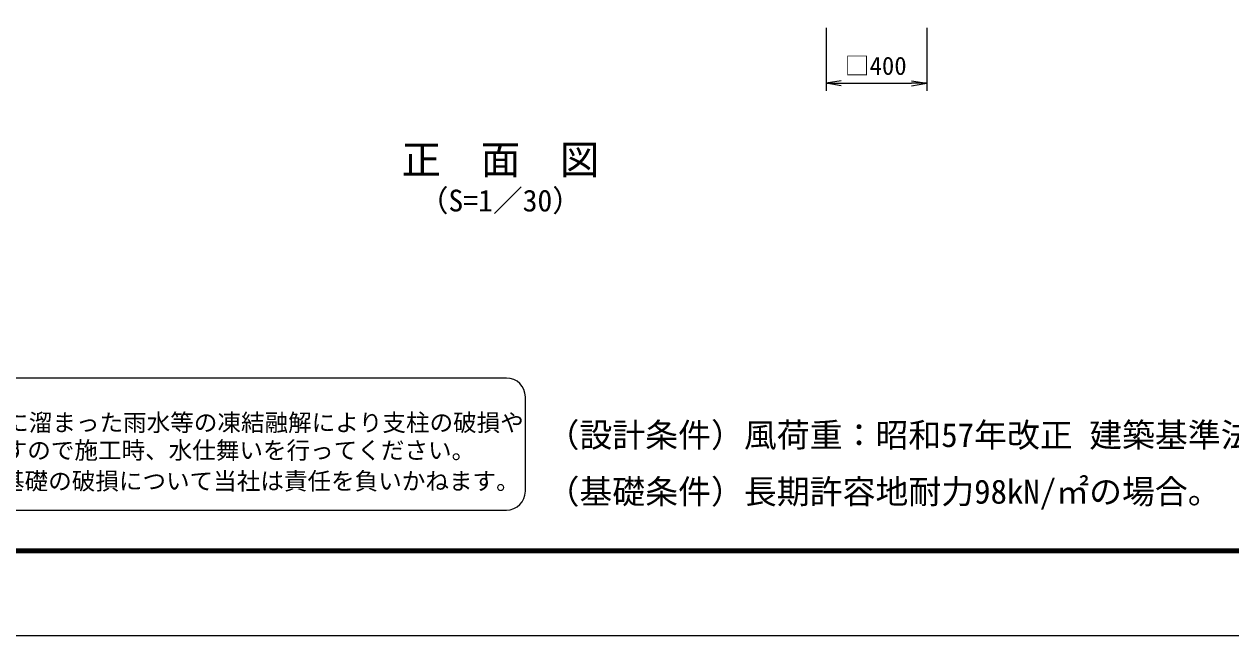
# Model space of a CAD drawing. Units: millimetres, scale not verified. Extents: x 1712 to 14312, y -4632 to 4278.
# Drawn here: x 4161 to 8963, y -4632 to -2200 of the extents above; entities that cross this region are included whole.
import ezdxf
from ezdxf.enums import TextEntityAlignment as Align

# ---------------------------------------------------------------- set-up
doc = ezdxf.new("R2010")
doc.units = ezdxf.units.MM
doc.header["$LTSCALE"] = 70
for name, color, linetype, lineweight in [('0-0_D-TTL', 7, 'Continuous', 9), ('0-1_D-TTL-TXT', 7, 'Continuous', 18), ('0-9_D-STR-DIM', 7, 'Continuous', 9), ('0-A_0', 7, 'Continuous', 9)]:
    doc.layers.add(name, color=color, linetype=linetype, lineweight=lineweight)
doc.styles.add('ＭＳ ゴシック', font='')
doc.styles.get('ＭＳ ゴシック').set_extended_font_data('MS Gothic')

# ---------------------------------------------------------------- blocks, each defined once
blk = doc.blocks.new('_Open')
at = {"layer": '0-A_0'}
blk.add_line((-70, 11.67), (0, 0), dxfattribs=at)
blk.add_lwpolyline([(-70, -11.67), (0, 0), (-70, 0)], dxfattribs=at)

msp = doc.modelspace()

# ---------------------------------------------------------------- linework, layer by layer
at = {"layer": '0-0_D-TTL', "color": 2, "lineweight": 18}
msp.add_lwpolyline([(1712.34, 4278.09), (14312.34, 4278.09), (14312.34, -4631.91), (1712.34, -4631.91)], close=True, dxfattribs=at)
at = {"layer": '0-0_D-TTL'}
for points in [[(2117.34, 3948.09), (13907.34, 3948.09), (13907.34, -4301.91), (2117.34, -4301.91)], [(2121.09, 3944.34), (13903.59, 3944.34), (13903.59, -4298.16), (2121.09, -4298.16)], [(2124.84, 3940.59), (13899.84, 3940.59), (13899.84, -4294.41), (2124.84, -4294.41)], [(2128.59, 3936.84), (13896.09, 3936.84), (13896.09, -4290.66), (2128.59, -4290.66)], [(2132.34, 3933.09), (13892.34, 3933.09), (13892.34, -4286.91), (2132.34, -4286.91)]]:
    msp.add_lwpolyline(points, close=True, dxfattribs=at)
at = {"layer": '0-1_D-TTL-TXT', "color": 2}
for p, q in [((6080.66, -3606.91), (2412.34, -3606.91)), ((6155.66, -4056.91), (6155.66, -3681.91)), ((2412.34, -4131.91), (6080.66, -4131.91))]:
    msp.add_line(p, q, dxfattribs=at)
for centre, start, end in [((6080.66, -3681.91), 0, 90), ((6080.66, -4056.91), 270, 0)]:
    msp.add_arc(centre, 75, start, end, dxfattribs=at)
at = {"layer": '0-9_D-STR-DIM'}
for p, q in [((7352.93, -2214.75), (7352.93, -2464.75)), ((7752.93, -2214.75), (7752.93, -2464.75)), ((7412.93, -2434.75), (7692.93, -2434.75))]:
    msp.add_line(p, q, dxfattribs=at)

# ---------------------------------------------------------------- block references
at = {"layer": '0-9_D-STR-DIM', "xscale": 0.8571429, "yscale": 0.8571429, "rotation": 180}
msp.add_blockref('_Open', (7352.93, -2434.75), dxfattribs=at)
at = {"layer": '0-9_D-STR-DIM', "xscale": 0.8571429, "yscale": 0.8571429}
msp.add_blockref('_Open', (7752.93, -2434.75), dxfattribs=at)

# ---------------------------------------------------------------- texts
at = {"layer": '0-1_D-TTL-TXT', "style": 'ＭＳ ゴシック'}
for s, height, p in [('正\u3000面\u3000図', 115.5, (5663.08, -2830.82)), ('（S=1／30）', 86.73, (5731.31, -2970.61)), ('凍結の恐れがある場所への設置は、内部に溜まった雨水等の凍結融解により支柱の破損や', 68.77, (2397.61, -3838.93)), ('（設計条件）風荷重：昭和57年改正 建築基準法・同施行令に基づく風圧力に準拠。', 95.97, (6239.92, -3910.21)), ('コンクリート基礎の破損の恐れがありますので施工時、水仕舞いを行ってください。', 68.77, (2391.45, -3949.06)), ('施工による水仕舞い不備で起こる支柱・基礎の破損について当社は責任を負いかねます。 ', 68.77, (2380.96, -4071.3)), ('（基礎条件）長期許容地耐力98kN/㎡の場合。', 95.97, (6239.92, -4135.21))]:
    msp.add_text(s, height=height, dxfattribs=at).set_placement(p, align=Align.BOTTOM_LEFT)
at = {"layer": '0-9_D-STR-DIM', "style": 'ＭＳ ゴシック'}
msp.add_text('□400', height=72.36, dxfattribs=at).set_placement((7426.7, -2423.12), align=Align.BOTTOM_LEFT)

doc.saveas('drawing.dxf')
